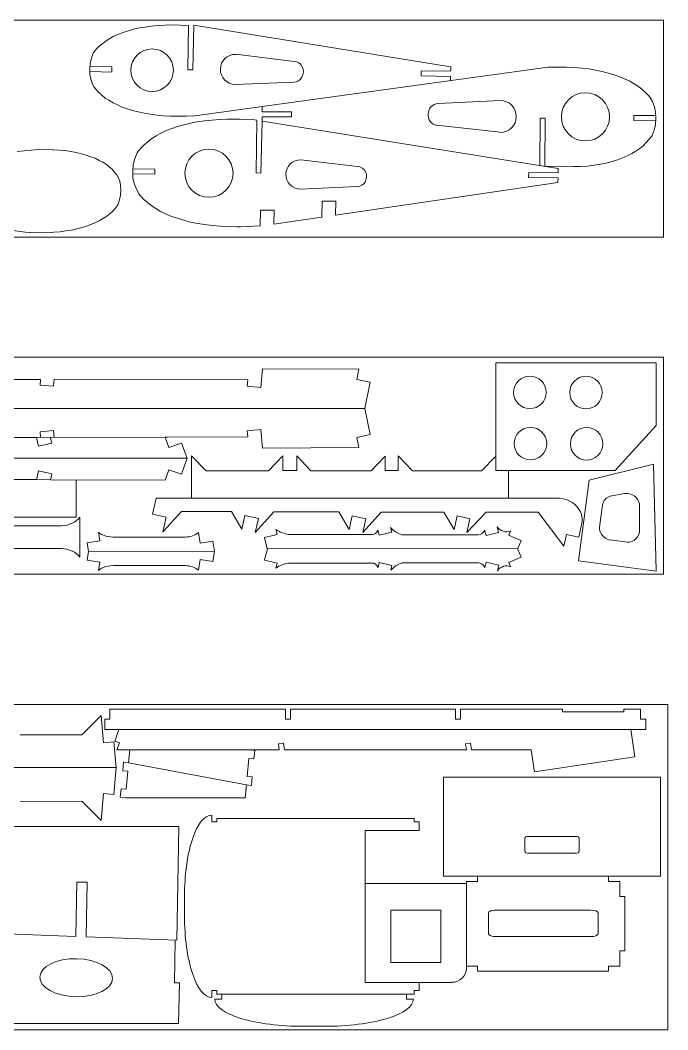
# Model space of a CAD drawing. Extents: x -15.5 to 12.9, y -17.5 to 17.8.
# Drawn here: x 0.97 to 12.9, y -1.6 to 17.02 of the extents above; entities that cross this region are included whole.
import ezdxf

# ---------------------------------------------------------------- set-up
doc = ezdxf.new("R2010")
doc.units = 0
doc.header["$MEASUREMENT"] = 0
doc.layers.get('0').update_dxf_attribs({"lineweight": 0})

msp = doc.modelspace()

# ---------------------------------------------------------------- linework, layer by layer
at = {"color": 1, "linetype": 'Continuous', "lineweight": 0}
for p, q in [((2.776, 16.762, 0), (2.692, 16.723, 0)), ((2.864, 16.793, 0), (2.776, 16.762, 0)), ((2.956, 16.824, 0), (2.864, 16.793, 0)), ((3.056, 16.851, 0), (2.956, 16.824, 0)), ((3.161, 16.874, 0), (3.056, 16.851, 0)), ((3.27, 16.892, 0), (3.161, 16.874, 0)), ((3.387, 16.907, 0), (3.27, 16.892, 0)), ((3.504, 16.917, 0), (3.387, 16.907, 0)), ((3.629, 16.928, 0), (3.504, 16.917, 0)), ((3.759, 16.93, 0), (3.629, 16.928, 0)), ((4.069, 16.923, 0), (3.759, 16.93, 0)), ((4.053, 16.104, 0), (4.069, 16.923, 0)), ((4.162, 16.928, 0), (4.147, 16.1, 0)), ((4.162, 16.928, 0), (8.664, 16.195, 0)), ((2.486, 16.591, 0), (2.426, 16.545, 0)), ((2.549, 16.637, 0), (2.486, 16.591, 0)), ((2.617, 16.68, 0), (2.549, 16.637, 0)), ((2.692, 16.723, 0), (2.617, 16.68, 0)), ((2.278, 16.32, 0), (2.312, 16.41, 0)), ((2.312, 16.41, 0), (2.344, 16.46, 0)), ((2.375, 16.495, 0), (2.344, 16.46, 0)), ((2.426, 16.545, 0), (2.375, 16.495, 0)), ((4.93, 16.389, 0), (6.012, 16.256, 0)), ((2.248, 16.117, 0), (2.255, 16.223, 0)), ((2.255, 16.223, 0), (2.278, 16.32, 0)), ((2.251, 16.019, 0), (2.248, 16.117, 0)), ((2.25, 16.069, 0), (2.654, 16.061, 0)), ((2.656, 16.155, 0), (2.251, 16.163, 0)), ((2.268, 15.928, 0), (2.251, 16.019, 0)), ((2.656, 16.155, 0), (2.654, 16.061, 0)), ((4.053, 16.103, 0), (4.147, 16.102, 0)), ((8.356, 16.086, 0), (8.355, 15.993, 0)), ((8.356, 16.086, 0), (8.898, 16.076, 0)), ((8.9, 16.157, 0), (8.664, 16.195, 0)), ((8.898, 16.076, 0), (8.9, 16.157, 0)), ((8.902, 16.156, 0), (8.902, 16.156, 0)), ((2.299, 15.841, 0), (2.268, 15.928, 0)), ((2.328, 15.782, 0), (2.299, 15.841, 0)), ((6.005, 15.877, 0), (4.924, 15.834, 0)), ((8.896, 15.982, 0), (8.355, 15.993, 0)), ((8.895, 15.902, 0), (8.896, 15.982, 0)), ((12.012, 15.976, 0), (12.197, 15.891, 0)), ((2.328, 15.782, 0), (2.364, 15.739, 0)), ((2.364, 15.739, 0), (2.415, 15.685, 0)), ((2.415, 15.685, 0), (2.47, 15.636, 0)), ((2.47, 15.636, 0), (2.533, 15.583, 0)), ((2.533, 15.583, 0), (2.599, 15.541, 0)), ((2.599, 15.541, 0), (2.677, 15.495, 0)), ((2.677, 15.495, 0), (2.755, 15.454, 0)), ((2.755, 15.454, 0), (2.844, 15.415, 0)), ((2.844, 15.415, 0), (2.937, 15.382, 0)), ((2.937, 15.382, 0), (3.034, 15.354, 0)), ((3.034, 15.354, 0), (3.138, 15.327, 0)), ((3.138, 15.327, 0), (3.25, 15.306, 0)), ((3.25, 15.306, 0), (3.481, 15.266, 0)), ((4.232, 15.263, 0), (5.423, 15.426, 0)), ((3.481, 15.266, 0), (3.604, 15.252, 0)), ((3.604, 15.252, 0), (3.735, 15.249, 0)), ((3.735, 15.249, 0), (3.994, 15.248, 0)), ((3.98, 15.091, 0), (3.863, 15.06, 0)), ((4.101, 15.117, 0), (3.98, 15.091, 0)), ((3.994, 15.248, 0), (4.03, 15.248, 0)), ((4.03, 15.248, 0), (4.175, 15.257, 0)), ((4.227, 15.144, 0), (4.101, 15.117, 0)), ((4.232, 15.263, 0), (4.175, 15.257, 0)), ((4.36, 15.162, 0), (4.227, 15.144, 0)), ((4.498, 15.176, 0), (4.36, 15.162, 0)), ((4.64, 15.186, 0), (4.498, 15.176, 0)), ((4.787, 15.191, 0), (4.64, 15.186, 0)), ((4.937, 15.192, 0), (4.787, 15.191, 0)), ((5.003, 15.191, 0), (4.937, 15.192, 0)), ((5.003, 15.191, 0), (5.248, 15.186, 0)), ((5.248, 15.186, 0), (5.326, 15.173, 0)), ((5.311, 14.2, 0), (5.326, 15.173, 0)), ((5.401, 14.199, 0), (5.421, 15.158, 0)), ((5.421, 15.158, 0), (10.878, 14.285, 0)), ((3.556, 14.934, 0), (3.471, 14.887, 0)), ((3.656, 14.982, 0), (3.556, 14.934, 0)), ((3.758, 15.021, 0), (3.656, 14.982, 0)), ((3.863, 15.06, 0), (3.758, 15.021, 0)), ((3.248, 14.718, 0), (3.191, 14.661, 0)), ((3.317, 14.777, 0), (3.248, 14.718, 0)), ((3.39, 14.837, 0), (3.317, 14.777, 0)), ((3.471, 14.887, 0), (3.39, 14.837, 0)), ((1.558, 14.629, 0), (1.305, 14.633, 0)), ((3.077, 14.467, 0), (3.12, 14.573, 0)), ((3.12, 14.573, 0), (3.14, 14.601, 0)), ((3.191, 14.661, 0), (3.14, 14.601, 0)), ((3.038, 14.227, 0), (3.047, 14.352, 0)), ((3.047, 14.352, 0), (3.077, 14.467, 0)), ((6.134, 14.443, 0), (7.182, 14.318, 0)), ((2.773, 14.124, 0), (2.745, 14.165, 0)), ((3.043, 14.111, 0), (3.038, 14.227, 0)), ((3.04, 14.182, 0), (3.445, 14.176, 0)), ((3.446, 14.269, 0), (3.041, 14.276, 0)), ((3.446, 14.269, 0), (3.445, 14.176, 0)), ((5.311, 14.2, 0), (5.405, 14.198, 0)), ((10.335, 14.211, 0), (10.333, 14.118, 0)), ((10.335, 14.211, 0), (10.877, 14.203, 0)), ((10.877, 14.203, 0), (10.878, 14.285, 0)), ((3.066, 14.004, 0), (3.043, 14.111, 0)), ((3.107, 13.902, 0), (3.066, 14.004, 0)), ((10.874, 14.023, 0), (6.774, 13.423, 0)), ((10.875, 14.109, 0), (10.332, 14.118, 0)), ((10.874, 14.023, 0), (10.876, 14.109, 0)), ((3.156, 13.812, 0), (3.107, 13.902, 0)), ((3.156, 13.812, 0), (3.183, 13.776, 0)), ((7.177, 13.95, 0), (6.125, 13.904, 0)), ((1.057, 13.11, 0), (-3.25, 13.667, 0)), ((3.183, 13.776, 0), (3.243, 13.713, 0)), ((3.243, 13.713, 0), (3.31, 13.656, 0)), ((3.31, 13.656, 0), (3.381, 13.599, 0)), ((3.381, 13.599, 0), (3.464, 13.544, 0)), ((6.528, 13.682, 0), (6.523, 13.387, 0)), ((6.778, 13.678, 0), (6.528, 13.682, 0)), ((6.774, 13.423, 0), (6.778, 13.678, 0)), ((3.464, 13.544, 0), (3.551, 13.489, 0)), ((3.551, 13.489, 0), (3.645, 13.446, 0)), ((3.645, 13.446, 0), (3.755, 13.4, 0)), ((5.388, 13.224, 0), (5.392, 13.516, 0)), ((5.642, 13.512, 0), (5.392, 13.516, 0)), ((5.639, 13.258, 0), (5.642, 13.512, 0)), ((3.755, 13.4, 0), (3.864, 13.364, 0)), ((3.864, 13.364, 0), (3.977, 13.328, 0)), ((3.977, 13.328, 0), (4.102, 13.295, 0)), ((4.102, 13.295, 0), (4.23, 13.271, 0)), ((4.23, 13.271, 0), (4.365, 13.249, 0)), ((4.365, 13.249, 0), (4.504, 13.233, 0)), ((4.504, 13.233, 0), (4.651, 13.217, 0)), ((5.022, 13.207, 0), (5.388, 13.224, 0)), ((6.523, 13.387, 0), (5.639, 13.258, 0)), ((1.057, 13.11, 0), (1.14, 13.101, 0)), ((1.286, 13.095, 0), (1.139, 13.101, 0)), ((1.286, 13.095, 0), (1.545, 13.104, 0)), ((1.545, 13.104, 0), (1.586, 13.107, 0)), ((4.651, 13.217, 0), (4.801, 13.212, 0)), ((4.801, 13.212, 0), (4.955, 13.208, 0)), ((4.955, 13.208, 0), (5.022, 13.207, 0)), ((9.729, 8.713, 0), (9.729, 10.699, 0)), ((9.729, 10.699, 0), (12.686, 10.699, 0)), ((9.729, 10.699, 0), (12.686, 10.699, 0)), ((12.686, 9.543, 0), (12.686, 10.699, 0)), ((5.399, 10.246, 0), (5.432, 10.59, 0)), ((7.207, 10.581, 0), (7.169, 10.394, 0)), ((-2.229, 10.395, 0), (1.339, 10.39, 0)), ((1.339, 10.39, 0), (1.33, 10.29, 0)), ((1.33, 10.29, 0), (1.578, 10.266, 0)), ((1.578, 10.266, 0), (1.59, 10.389, 0)), ((1.59, 10.389, 0), (5.161, 10.384, 0)), ((5.161, 10.384, 0), (5.15, 10.27, 0)), ((5.15, 10.27, 0), (5.399, 10.246, 0)), ((7.169, 10.394, 0), (7.414, 10.342, 0)), ((7.314, 9.856, 0), (7.414, 10.342, 0)), ((-6.236, 9.859, 0), (7.314, 9.856, 0)), ((7.314, 9.856, 0), (7.414, 9.375, 0)), ((11.926, 8.713, 0), (12.686, 9.543, 0)), ((-2.479, 9.319, 0), (1.268, 9.322, 0)), ((1.268, 9.322, 0), (3.639, 9.331, 0)), ((1.268, 9.322, 0), (1.303, 9.163, 0)), ((1.33, 9.428, 0), (1.578, 9.451, 0)), ((1.34, 9.322, 0), (1.33, 9.428, 0)), ((1.547, 9.216, 0), (1.524, 9.323, 0)), ((1.578, 9.451, 0), (1.591, 9.323, 0)), ((3.638, 9.331, 0), (3.682, 9.331, 0)), ((3.703, 9.138, 0), (3.639, 9.331, 0)), ((3.682, 9.33, 0), (5.161, 9.334, 0)), ((5.15, 9.448, 0), (5.399, 9.472, 0)), ((5.161, 9.334, 0), (5.15, 9.448, 0)), ((5.399, 9.472, 0), (5.432, 9.128, 0)), ((7.169, 9.324, 0), (7.414, 9.375, 0)), ((7.207, 9.136, 0), (7.169, 9.324, 0)), ((1.303, 9.163, 0), (1.547, 9.216, 0)), ((3.703, 9.138, 0), (3.94, 9.217, 0)), ((4.039, 8.94, 0), (3.94, 9.217, 0)), ((4.039, 8.94, 0), (3.939, 8.646, 0)), ((4.123, 8.982, 0), (4.39, 8.706, 0)), ((4.123, 8.204, 0), (4.123, 8.982, 0)), ((5.54, 8.706, 0), (5.803, 8.982, 0)), ((5.803, 8.712, 0), (5.803, 8.982, 0)), ((6.061, 8.982, 0), (6.321, 8.71, 0)), ((6.061, 8.712, 0), (6.061, 8.982, 0)), ((7.429, 8.71, 0), (7.692, 8.979, 0)), ((7.691, 8.713, 0), (7.691, 8.979, 0)), ((7.932, 8.713, 0), (7.932, 8.983, 0)), ((7.932, 8.982, 0), (8.196, 8.706, 0)), ((9.466, 8.706, 0), (9.729, 8.981, 0)), ((1.267, 8.548, 0), (1.302, 8.707, 0)), ((1.302, 8.707, 0), (1.546, 8.653, 0)), ((1.546, 8.653, 0), (1.522, 8.543, 0)), ((3.702, 8.725, 0), (3.638, 8.533, 0)), ((3.702, 8.725, 0), (3.939, 8.646, 0)), ((4.39, 8.706, 0), (5.54, 8.706, 0)), ((5.803, 8.712, 0), (6.061, 8.712, 0)), ((6.32, 8.71, 0), (7.429, 8.71, 0)), ((7.691, 8.713, 0), (7.932, 8.713, 0)), ((8.196, 8.706, 0), (9.466, 8.706, 0)), ((11.926, 8.713, 0), (9.729, 8.713, 0)), ((9.961, 8.713, 0), (9.961, 8.209, 0)), ((-2.371, 8.561, 0), (1.267, 8.548, 0)), ((1.267, 8.548, 0), (1.522, 8.543, 0)), ((1.522, 8.543, 0), (3.638, 8.533, 0)), ((11.254, 7.045, 0), (11.448, 8.538, 0)), ((3.405, 7.906, 0), (3.472, 8.204, 0)), ((2.066, 7.854, 0), (2.066, 7.113, 0)), ((3.654, 7.85, 0), (3.405, 7.906, 0)), ((3.594, 7.582, 0), (3.935, 7.957, 0)), ((3.654, 7.85, 0), (3.594, 7.582, 0)), ((4.857, 7.956, 0), (3.935, 7.957, 0)), ((4.857, 7.956, 0), (5.047, 7.633, 0)), ((5.103, 7.885, 0), (5.047, 7.633, 0)), ((5.354, 7.829, 0), (5.103, 7.885, 0)), ((5.296, 7.573, 0), (5.639, 7.954, 0)), ((5.353, 7.829, 0), (5.296, 7.573, 0)), ((6.836, 7.95, 0), (5.639, 7.954, 0)), ((6.836, 7.95, 0), (7.028, 7.627, 0)), ((7.084, 7.879, 0), (7.028, 7.627, 0)), ((7.334, 7.823, 0), (7.084, 7.879, 0)), ((7.277, 7.569, 0), (7.619, 7.948, 0)), ((7.334, 7.823, 0), (7.277, 7.569, 0)), ((7.619, 7.948, 0), (8.768, 7.948, 0)), ((8.768, 7.948, 0), (8.96, 7.624, 0)), ((9.017, 7.877, 0), (8.96, 7.624, 0)), ((9.252, 7.825, 0), (9.016, 7.877, 0)), ((9.195, 7.57, 0), (9.548, 7.947, 0)), ((9.252, 7.825, 0), (9.195, 7.57, 0)), ((9.548, 7.947, 0), (10.507, 7.945, 0)), ((10.507, 7.945, 0), (10.984, 7.321, 0)), ((7.812, 7.579, 0), (7.791, 7.662, 0)), ((9.781, 7.571, 0), (9.755, 7.674, 0)), ((11.256, 7.483, 0), (11.315, 7.745, 0)), ((2.41, 7.578, 0), (2.434, 7.419, 0)), ((4.28, 7.375, 0), (4.249, 7.568, 0)), ((5.466, 7.476, 0), (5.699, 7.534, 0)), ((5.466, 7.475, 0), (5.518, 7.269, 0)), ((5.699, 7.534, 0), (5.677, 7.625, 0)), ((7.556, 7.614, 0), (7.579, 7.521, 0)), ((7.579, 7.521, 0), (7.812, 7.579, 0)), ((9.548, 7.513, 0), (9.523, 7.614, 0)), ((9.781, 7.571, 0), (9.548, 7.513, 0)), ((10, 7.6, 0), (9.966, 7.518, 0)), ((11.031, 7.534, 0), (10.984, 7.321, 0)), ((11.256, 7.483, 0), (11.031, 7.534, 0)), ((2.197, 7.382, 0), (2.434, 7.419, 0)), ((2.197, 7.382, 0), (2.222, 7.222, 0)), ((4.515, 7.412, 0), (4.28, 7.375, 0)), ((4.515, 7.412, 0), (4.544, 7.225, 0)), ((5.468, 7.064, 0), (5.519, 7.27, 0)), ((10.195, 7.421, 0), (10.132, 7.273, 0)), ((10.197, 7.118, 0), (10.134, 7.265, 0)), ((2.196, 7.063, 0), (2.222, 7.222, 0)), ((4.514, 7.034, 0), (4.544, 7.225, 0)), ((2.196, 7.063, 0), (2.433, 7.026, 0)), ((2.409, 6.868, 0), (2.433, 7.026, 0)), ((4.279, 7.07, 0), (4.248, 6.878, 0)), ((4.514, 7.034, 0), (4.279, 7.07, 0)), ((5.468, 7.063, 0), (5.701, 7.005, 0)), ((5.701, 7.005, 0), (5.678, 6.914, 0)), ((7.558, 6.925, 0), (7.581, 7.018, 0)), ((7.581, 7.018, 0), (7.814, 6.96, 0)), ((7.814, 6.96, 0), (7.793, 6.877, 0)), ((9.55, 7.026, 0), (9.525, 6.925, 0)), ((9.783, 6.968, 0), (9.55, 7.026, 0)), ((9.782, 6.968, 0), (9.757, 6.864, 0)), ((10.002, 6.939, 0), (9.968, 7.021, 0)), ((2.616, 4.314, 0), (5.854, 4.314, 0)), ((2.616, 4.13, 0), (2.616, 4.314, 0)), ((5.854, 4.13, 0), (5.854, 4.314, 0)), ((5.948, 4.314, 0), (8.987, 4.314, 0)), ((5.948, 4.314, 0), (5.948, 4.13, 0)), ((8.987, 4.13, 0), (8.987, 4.314, 0)), ((9.08, 4.314, 0), (10.955, 4.314, 0)), ((9.08, 4.314, 0), (9.08, 4.13, 0)), ((10.955, 4.314, 0), (10.955, 4.265, 0)), ((12.089, 4.314, 0), (12.397, 4.314, 0)), ((12.089, 4.314, 0), (12.089, 4.265, 0)), ((12.397, 4.314, 0), (12.397, 4.13, 0)), ((2.502, 3.693, 0), (2.455, 4.193, 0)), ((2.522, 3.939, 0), (2.522, 4.13, 0)), ((2.616, 4.13, 0), (2.522, 4.13, 0)), ((5.948, 4.13, 0), (5.854, 4.13, 0)), ((9.08, 4.13, 0), (8.987, 4.13, 0)), ((12.089, 4.265, 0), (10.955, 4.265, 0)), ((12.491, 4.13, 0), (12.397, 4.13, 0)), ((12.491, 4.13, 0), (12.491, 3.939, 0)), ((12.491, 3.939, 0), (2.522, 3.939, 0)), ((2.706, 3.724, 0), (2.78, 3.939, 0)), ((12.214, 3.939, 0), (12.289, 3.431, 0)), ((2.706, 3.724, 0), (2.795, 3.693, 0)), ((2.794, 3.693, 0), (2.706, 3.724, 0)), ((2.688, 3.709, 0), (2.502, 3.693, 0)), ((2.688, 3.709, 0), (2.735, 3.239, 0)), ((2.748, 3.56, 0), (2.794, 3.693, 0)), ((2.748, 3.56, 0), (5.739, 3.56, 0)), ((2.963, 3.324, 0), (2.986, 3.56, 0)), ((5.202, 3.56, 0), (5.286, 3.552, 0)), ((5.286, 3.552, 0), (5.271, 3.395, 0)), ((5.815, 3.685, 0), (5.723, 3.671, 0)), ((5.739, 3.56, 0), (5.723, 3.671, 0)), ((5.834, 3.56, 0), (5.815, 3.685, 0)), ((5.834, 3.56, 0), (9.187, 3.56, 0)), ((9.17, 3.674, 0), (9.263, 3.688, 0)), ((9.187, 3.56, 0), (9.17, 3.674, 0)), ((9.263, 3.688, 0), (9.281, 3.56, 0)), ((9.281, 3.56, 0), (10.382, 3.56, 0)), ((10.441, 3.158, 0), (10.382, 3.56, 0)), ((5.147, 3.072, 0), (5.178, 3.404, 0)), ((5.271, 3.395, 0), (5.178, 3.404, 0)), ((12.289, 3.431, 0), (10.441, 3.158, 0)), ((2.688, 2.741, 0), (2.735, 3.239, 0)), ((2.855, 3.176, 0), (2.87, 3.333, 0)), ((2.949, 3.167, 0), (2.855, 3.176, 0)), ((2.87, 3.333, 0), (2.963, 3.324, 0)), ((2.949, 3.167, 0), (2.918, 2.835, 0)), ((5.132, 2.914, 0), (2.963, 3.324, 0)), ((5.147, 3.072, 0), (5.24, 3.063, 0)), ((5.24, 3.063, 0), (5.225, 2.906, 0)), ((8.764, 3.058, 0), (12.764, 3.058, 0)), ((8.764, 1.23, 0), (8.764, 3.058, 0)), ((12.764, 3.058, 0), (12.764, 1.23, 0)), ((2.809, 2.687, 0), (2.824, 2.844, 0)), ((2.824, 2.844, 0), (2.918, 2.835, 0)), ((5.132, 2.914, 0), (5.11, 2.679, 0)), ((5.225, 2.906, 0), (5.132, 2.914, 0)), ((2.502, 2.757, 0), (2.455, 2.257, 0)), ((2.688, 2.741, 0), (2.502, 2.757, 0)), ((2.903, 2.678, 0), (2.809, 2.687, 0)), ((2.903, 2.678, 0), (5.11, 2.679, 0)), ((4.495, 2.232, 0), (4.495, 2.359, 0)), ((4.588, 2.297, 0), (4.588, 2.232, 0)), ((8.224, 2.297, 0), (4.588, 2.297, 0)), ((8.224, 2.232, 0), (8.224, 2.297, 0)), ((-11.014, 2.148, 0), (3.89, 2.15, 0)), ((3.849, 0.051, 0), (3.89, 2.15, 0)), ((4.588, 2.232, 0), (4.495, 2.232, 0)), ((7.319, -0.726, 0), (7.319, 2.075, 0)), ((7.319, 2.075), (8.318, 2.075)), ((8.318, 2.232, 0), (8.224, 2.232, 0)), ((8.318, 2.232, 0), (8.318, 2.075, 0)), ((10.264, 1.685, 0), (10.264, 1.933, 0)), ((10.332, 1.965, 0), (11.197, 1.965, 0)), ((11.264, 1.933, 0), (11.264, 1.685, 0)), ((11.197, 1.654, 0), (10.332, 1.654, 0)), ((1.992, 0.12, 0), (2.011, 1.125, 0)), ((2.011, 1.121, 0), (2.201, 1.123, 0)), ((2.201, 1.121, 0), (2.182, 0.113, 0)), ((12.764, 1.23, 0), (8.764, 1.23, 0)), ((9.394, 1.136, 0), (9.187, 1.136, 0)), ((9.187, -0.466), (9.187, 1.136)), ((9.394, 1.136, 0), (9.394, 1.23, 0)), ((11.805, 1.23, 0), (11.805, 1.136, 0)), ((12.013, 1.136, 0), (11.805, 1.136, 0)), ((12.013, 1.136, 0), (12.013, 0.855, 0)), ((9.187, 1.098), (7.319, 1.098)), ((3.993, 0.492, 0), (3.993, 0.863, 0)), ((12.107, 0.855, 0), (12.013, 0.855, 0)), ((12.107, -0.145, 0), (12.107, 0.855, 0)), ((12.107, -0.145, 0), (12.107, 0.855, 0)), ((9.733, 0.605, 0), (11.476, 0.605, 0)), ((9.596, 0.167, 0), (9.596, 0.556, 0)), ((11.613, 0.556, 0), (11.613, 0.167, 0)), ((1.992, 0.12, 0), (0.484, 0.176, 0)), ((3.849, 0.051, 0), (2.182, 0.113, 0)), ((11.476, 0.117, 0), (9.733, 0.117, 0)), ((12.013, -0.426, 0), (12.013, -0.145, 0)), ((12.107, -0.145, 0), (12.013, -0.145, 0)), ((9.394, -0.426, 0), (9.187, -0.426, 0)), ((9.394, -0.52, 0), (9.394, -0.426, 0)), ((11.805, -0.52, 0), (9.394, -0.52, 0)), ((11.805, -0.426, 0), (12.013, -0.426, 0)), ((11.805, -0.426, 0), (11.805, -0.52, 0)), ((3.806, -0.732, 0), (3.899, -0.733, 0)), ((3.899, -0.733, 0), (3.884, -1.485, 0)), ((7.319, -0.726), (8.917, -0.726)), ((8.318, -0.726, 0), (8.318, -0.878, 0)), ((4.495, -1.005, 0), (4.495, -0.878, 0)), ((4.495, -0.878, 0), (4.588, -0.878, 0)), ((4.588, -0.878, 0), (4.588, -0.942, 0)), ((8.224, -0.942, 0), (8.224, -0.878, 0)), ((8.224, -0.878, 0), (8.318, -0.878, 0)), ((4.678, -1.036, 0), (4.551, -1.036, 0)), ((4.588, -0.942, 0), (8.224, -0.942, 0)), ((4.678, -0.942, 0), (4.678, -1.036, 0)), ((8.082, -1.036, 0), (8.082, -0.942, 0)), ((8.209, -1.036, 0), (8.082, -1.036, 0)), ((3.884, -1.485, 0), (-11.02, -1.488, 0)), ((6.581, -1.536, 0), (6.179, -1.536, 0))]:
    msp.add_line(p, q, dxfattribs=at)
at = {"color": 1, "linetype": 'Continuous'}
for p, q in [((5.423, 15.426, 0), (10.693, 16.149, 0)), ((10.912, 16.153, 0), (10.693, 16.149, 0)), ((11.039, 16.152, 0), (10.912, 16.153, 0)), ((11.178, 16.146, 0), (11.039, 16.152, 0)), ((11.313, 16.135, 0), (11.178, 16.146, 0)), ((11.442, 16.118, 0), (11.313, 16.135, 0)), ((11.566, 16.096, 0), (11.442, 16.118, 0)), ((11.687, 16.072, 0), (11.566, 16.096, 0)), ((11.8, 16.043, 0), (11.687, 16.072, 0)), ((11.91, 16.013, 0), (11.8, 16.043, 0)), ((12.012, 15.976, 0), (11.91, 16.013, 0)), ((12.276, 15.846, 0), (12.197, 15.891, 0)), ((12.356, 15.796, 0), (12.276, 15.846, 0)), ((12.424, 15.739, 0), (12.356, 15.796, 0)), ((12.488, 15.687, 0), (12.424, 15.739, 0)), ((12.54, 15.628, 0), (12.488, 15.687, 0)), ((8.665, 15.48, 0), (9.814, 15.536, 0)), ((12.589, 15.569, 0), (12.54, 15.628, 0)), ((12.588, 15.569, 0), (12.615, 15.518, 0)), ((12.615, 15.518, 0), (12.652, 15.423, 0)), ((5.423, 15.426, 0), (5.423, 15.331, 0)), ((5.423, 15.331, 0), (5.963, 15.327, 0)), ((5.963, 15.234, 0), (5.963, 15.327, 0)), ((12.652, 15.423, 0), (12.673, 15.323, 0)), ((12.673, 15.323, 0), (12.678, 15.214, 0)), ((5.422, 15.238, 0), (5.421, 15.158, 0)), ((5.962, 15.234, 0), (5.422, 15.238, 0)), ((10.537, 14.34, 0), (10.543, 15.214, 0)), ((10.637, 15.214, 0), (10.543, 15.214, 0)), ((10.637, 15.214, 0), (10.63, 14.329, 0)), ((12.27, 15.168, 0), (12.271, 15.261, 0)), ((12.27, 15.168, 0), (12.675, 15.165, 0)), ((12.676, 15.258, 0), (12.271, 15.261, 0)), ((12.671, 15.097, 0), (12.646, 14.988, 0)), ((12.678, 15.214, 0), (12.671, 15.097, 0)), ((9.81, 14.95, 0), (8.641, 15.079, 0)), ((12.646, 14.988, 0), (12.608, 14.889, 0)), ((12.444, 14.704, 0), (12.5, 14.76, 0)), ((12.5, 14.76, 0), (12.55, 14.816, 0)), ((12.55, 14.816, 0), (12.597, 14.872, 0)), ((12.608, 14.889, 0), (12.597, 14.872, 0)), ((12.153, 14.515, 0), (12.235, 14.558, 0)), ((12.235, 14.558, 0), (12.309, 14.601, 0)), ((12.309, 14.601, 0), (12.381, 14.652, 0)), ((12.381, 14.652, 0), (12.444, 14.704, 0)), ((11.419, 14.329, 0), (11.54, 14.346, 0)), ((11.54, 14.346, 0), (11.655, 14.362, 0)), ((11.655, 14.362, 0), (11.764, 14.383, 0)), ((11.764, 14.383, 0), (11.87, 14.413, 0)), ((11.87, 14.413, 0), (11.97, 14.442, 0)), ((11.97, 14.442, 0), (12.063, 14.477, 0)), ((12.063, 14.477, 0), (12.153, 14.515, 0)), ((10.63, 14.329, 0), (11.034, 14.314, 0)), ((11.034, 14.314, 0), (11.164, 14.318, 0)), ((11.164, 14.318, 0), (11.292, 14.321, 0)), ((11.292, 14.321, 0), (11.419, 14.329, 0)), ((5.432, 10.59, 0), (7.209, 10.581, 0)), ((5.432, 9.128, 0), (7.209, 9.136, 0)), ((-10.212, 8.951, 0), (4.039, 8.94, 0)), ((11.449, 8.538, 0), (12.636, 8.829, 0)), ((12.681, 6.859, 0), (12.636, 8.829, 0)), ((1.999, 7.85, 0), (1.999, 8.541, 0)), ((3.472, 8.204, 0), (10.852, 8.206, 0)), ((11.836, 8.239, 0), (12.099, 8.289, 0)), ((11.694, 8.074, 0), (11.641, 7.666, 0)), ((12.375, 8.091, 0), (12.378, 7.626, 0)), ((0.285, 7.85, 0), (1.999, 7.85, 0)), ((1.999, 7.85, 0), (1.999, 7.85, 0)), ((1.999, 7.85, 0), (1.999, 7.85, 0)), ((1.999, 7.85, 0), (1.999, 7.85, 0)), ((0.549, 7.694, 0), (1.725, 7.694, 0)), ((2.731, 7.486, 0), (4.009, 7.486, 0)), ((5.904, 7.535, 0), (7.455, 7.533, 0)), ((7.996, 7.53, 0), (9.406, 7.53, 0)), ((10.195, 7.421, 0), (9.963, 7.519, 0)), ((1.724, 7.274, 0), (0.464, 7.274, 0)), ((10.132, 7.273, 0), (5.519, 7.27, 0)), ((11.843, 7.432, 0), (12.149, 7.392, 0)), ((2.222, 7.222, 0), (4.544, 7.225, 0)), ((10.197, 7.118, 0), (9.965, 7.02, 0)), ((2.73, 6.959, 0), (4.008, 6.959, 0)), ((5.906, 7.004, 0), (7.457, 7.006, 0)), ((7.998, 7.009, 0), (9.407, 7.009, 0)), ((12.681, 6.859, 0), (11.254, 7.045, 0)), ((2.455, 4.193, 0), (2.098, 3.836, 0)), ((0.965, 3.841, 0), (2.098, 3.836, 0)), ((-10.962, 3.225, 0), (2.735, 3.239, 0)), ((0.965, 2.609, 0), (2.098, 2.613, 0)), ((2.455, 2.257, 0), (2.098, 2.613, 0)), ((3.821, 0.052, 0), (3.806, -0.732, 0))]:
    msp.add_line(p, q, dxfattribs=at)
at = {"color": 1, "linetype": 'Continuous', "lineweight": 0, "ltscale": 0.25}
for p, q in [((1.546, 14.629, 0), (1.546, 14.629, 0)), ((2.773, 14.124, 0), (2.798, 14.051, 0)), ((2.798, 14.051, 0), (2.813, 13.971, 0)), ((2.813, 13.971, 0), (2.818, 13.885, 0)), ((2.813, 13.791, 0), (2.796, 13.704, 0)), ((2.818, 13.885, 0), (2.813, 13.791, 0)), ((2.713, 13.546, 0), (2.752, 13.593, 0)), ((2.77, 13.625, 0), (2.752, 13.593, 0)), ((2.796, 13.704, 0), (2.77, 13.625, 0)), ((2.498, 13.366, 0), (2.561, 13.406, 0)), ((2.561, 13.406, 0), (2.62, 13.45, 0)), ((2.62, 13.45, 0), (2.67, 13.499, 0)), ((2.67, 13.499, 0), (2.713, 13.546, 0)), ((2.107, 13.193, 0), (2.194, 13.222, 0)), ((2.194, 13.222, 0), (2.277, 13.255, 0)), ((2.277, 13.255, 0), (2.356, 13.288, 0)), ((2.356, 13.288, 0), (2.431, 13.325, 0)), ((2.431, 13.325, 0), (2.498, 13.366, 0)), ((1.586, 13.107, 0), (1.699, 13.115, 0)), ((1.699, 13.115, 0), (1.807, 13.132, 0)), ((1.807, 13.132, 0), (1.911, 13.148, 0)), ((1.911, 13.148, 0), (2.011, 13.168, 0)), ((2.011, 13.168, 0), (2.107, 13.193, 0))]:
    msp.add_line(p, q, dxfattribs=at)
at = {"color": 7, "linetype": 'Continuous', "lineweight": 0, "elevation": 0}
for points in [[(-11.184, 17.018), (12.816, 17.018), (12.816, 13.018), (-11.184, 13.018), (-11.184, 17.018)], [(-11.103, 4.399), (12.897, 4.399), (12.897, -1.601), (-11.103, -1.601), (-11.103, 4.399)]]:
    msp.add_lwpolyline(points, dxfattribs=at)
at = {"color": 1, "linetype": 'Continuous', "lineweight": 0, "ltscale": 0.25, "elevation": 0}
for points in [[(1.305, 14.633), (1.166, 14.621), (1.038, 14.61), (0.907, 14.595)], [(2.745, 14.165), (2.705, 14.215), (2.662, 14.27), (2.607, 14.313), (2.553, 14.355), (2.49, 14.397), (2.421, 14.432), (2.347, 14.472), (2.267, 14.5), (2.183, 14.528), (2.094, 14.556), (1.999, 14.577), (1.9, 14.597), (1.797, 14.612), (1.691, 14.621), (1.578, 14.629), (1.558, 14.629)]]:
    msp.add_lwpolyline(points, dxfattribs=at)
at = {"color": 7, "linetype": 'Continuous', "elevation": 0}
msp.add_lwpolyline([(-11.184, 10.803), (12.816, 10.803), (12.816, 6.803), (-11.184, 6.803), (-11.184, 10.803), (-11.184, 10.803), (-11.184, 10.803), (-11.184, 10.803), (-11.184, 10.803)], dxfattribs=at)
at = {"color": 1, "linetype": 'Continuous', "lineweight": 0}
msp.add_lwpolyline([(8.717, -0.357), (7.796, -0.357), (7.796, 0.607), (8.717, 0.607), (8.717, -0.357)], dxfattribs=at)
for centre, radius in [((3.395, 16.095, 0), 0.392), ((4.443, 14.196, 0), 0.444), ((10.356, 10.154, 0), 0.3), ((11.39, 10.151, 0), 0.3), ((10.367, 9.209, 0), 0.3), ((11.402, 9.206, 0), 0.3)]:
    msp.add_circle(centre, radius, dxfattribs=at)
at = {"color": 1, "linetype": 'Continuous'}
msp.add_circle((11.38, 15.236, 0), 0.444, dxfattribs=at)
at = {"color": 1, "linetype": 'Continuous', "lineweight": 0}
for centre, radius, start, end in [((4.93, 16.111, 0), 0.277, 88.9133, 268.9133), ((6.13, 14.174, 0), 0.27, 89.1213, 269.1213)]:
    msp.add_arc(centre, radius, start, end, dxfattribs=at)
at = {"color": 1, "linetype": 'Continuous'}
msp.add_arc((12.134, 8.047, 0), 0.245, 10.2509, 98.2986, dxfattribs=at)
at = {"color": 1, "linetype": 'Continuous', "lineweight": 0}
for centre, major_axis, ratio, start_param, end_param in [((6.009, 16.067, 0), (0.004, 0.189), 0.917908, -3.141593, 0), ((7.179, 14.134, 0), (0.003, 0.184), 0.917908, -3.141593, 0), ((10.888, 7.833, 0), (0.425, -0.095), 0.849008, 0, 1.846757), ((4.495, 0.862, 0), (0, -1.497), 0.335417, 3.141593, 4.721122), ((10.332, 1.933, 0), (0.0679, 0), 0.463092, 1.570796, 3.141593), ((11.197, 1.933, 0), (0.0679, 0), 0.463092, 0, 1.570796), ((10.332, 1.685, 0), (0.0679, 0), 0.463092, 3.141593, 4.712389), ((11.197, 1.685, 0), (0.0679, 0), 0.463092, -1.570796, 0), ((9.733, 0.556, 0), (0.137, 0), 0.360307, 1.570796, 3.141593), ((11.476, 0.556, 0), (0.137, 0), 0.360307, 0, 1.570796), ((4.495, 0.492, 0), (0, -1.497), 0.335418, 4.703656, 6.283185), ((9.733, 0.167, 0), (0.137, 0), 0.360307, 3.141593, 4.712389), ((11.476, 0.167, 0), (0.137, 0), 0.360307, -1.570796, 0), ((1.998, -0.64, 0), (0.67, -0.013), 0.522392, 3.141593, 9.424778), ((8.917, -0.466), (0.271, 0), 0.956624, -1.570796, 0), ((6.179, -1.036, 0), (1.628, 0), 0.307183, 3.141593, 4.721122), ((6.581, -1.036, 0), (1.628, 0), 0.307183, -1.57953, 0)]:
    msp.add_ellipse(centre, major_axis=major_axis, ratio=ratio, start_param=start_param, end_param=end_param, dxfattribs=at)
at = {"color": 1, "linetype": 'Continuous'}
for centre, major_axis, ratio, start_param, end_param in [((8.664, 15.278, 0), (0.001, 0.201), 0.917908, 0, 3.023781), ((9.812, 15.243, 0), (0.294, -0.002), 0.997836, -1.570796, 1.570796), ((11.865, 8.051, 0), (0.025, 0.19), 0.901908, 0.312492, 1.570796), ((1.707, 8.019, 0), (0.416, 0), 0.780403, -1.528269, -0.530216), ((8.012, 8.036, 0), (0.125, -0.508), 0.721756, -0.935914, -0.371791), ((9.914, 7.809, 0), (0.062, -0.218), 0.906412, -1.18506, 0.116948), ((11.874, 7.646, 0), (0.232, -0.03), 0.925595, 3.190573, 4.699403), ((2.769, 7.713, 0), (0.396, 0.063), 0.553804, -2.785866, -1.754459), ((4.039, 7.684, 0), (0.287, 0.046), 0.671299, -1.782719, -0.864691), ((5.984, 8.225, 0), (0.17, -0.683), 0.913353, -0.761781, -0.386595), ((7.432, 7.743, 0), (0.041, -0.208), 0.641873, -0.134302, 0.786056), ((9.383, 7.742, 0), (0.049, -0.209), 0.734247, -0.165442, 0.754916), ((12.171, 7.619, 0), (0.029, 0.226), 0.910062, -3.102397, -1.421237), ((1.706, 6.947, 0), (0.417, 0), 0.784814, 0.530216, 1.528269), ((2.768, 6.732, 0), (0.396, -0.063), 0.553804, 1.754459, 2.785866), ((4.038, 6.761, 0), (0.287, -0.046), 0.671299, 0.864691, 1.782719), ((5.986, 6.314, 0), (0.17, 0.683), 0.913353, 0.386595, 0.761781), ((7.421, 6.794, 0), (0.052, 0.21), 0.693908, -0.741947, 0.178411), ((8.013, 6.505, 0), (0.125, 0.503), 0.723191, 0.373376, 0.937499), ((9.381, 6.795, 0), (0.052, 0.21), 0.74569, -0.741947, 0.178411), ((9.916, 6.727, 0), (0.056, 0.223), 0.894993, -0.151765, 1.150243)]:
    msp.add_ellipse(centre, major_axis=major_axis, ratio=ratio, start_param=start_param, end_param=end_param, dxfattribs=at)

doc.saveas('drawing.dxf')
